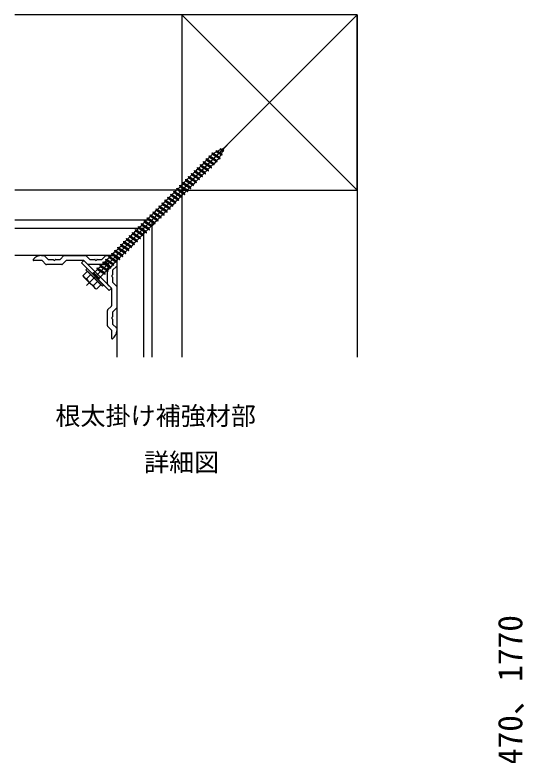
# Model space of a CAD drawing. Units: millimetres, scale not verified. Extents: x -875 to 875, y -1304 to 1297.
# Drawn here: x -545 to -240, y 402.7 to 845.8 of the extents above; entities that cross this region are included whole.
import ezdxf
from ezdxf.enums import TextEntityAlignment as Align

# ---------------------------------------------------------------- set-up
doc = ezdxf.new("R2010")
doc.units = ezdxf.units.MM
doc.header["$LTSCALE"] = 8
for name, color, linetype in [('0-2_USER1', 3, 'Continuous'), ('0-5_YKK_13', 4, 'Continuous'), ('0-7_YKK_D', 6, 'Continuous'), ('0-9_YSS_K', 3, 'Continuous')]:
    doc.layers.add(name, color=color, linetype=linetype)
doc.styles.add('ＭＳ ゴシック', font='')
doc.styles.get('ＭＳ ゴシック').set_extended_font_data('MS Gothic')

msp = doc.modelspace()

# ---------------------------------------------------------------- linework, layer by layer
at = {"layer": '0-5_YKK_13'}
for p, q in [((-502.086, 683.711), (-417.941, 767.856)), ((-427.84, 761.139), (-426.603, 762.376)), ((-426.779, 763.26), (-422.006, 759.548)), ((-426.072, 762.907), (-425.92, 763.059)), ((-426.072, 762.907), (-422.183, 760.432)), ((-425.92, 763.059), (-424.34, 763.829)), ((-424.465, 764.603), (-423.568, 764.206)), ((-424.465, 764.603), (-424.34, 763.829)), ((-424.465, 764.603), (-420.937, 761.859)), ((-424.34, 763.829), (-421.646, 762.115)), ((-423.568, 764.206), (-421.767, 765.084)), ((-423.568, 764.206), (-421.323, 762.777)), ((-421.982, 765.814), (-420.995, 765.461)), ((-421.982, 765.814), (-421.767, 765.084)), ((-421.982, 765.814), (-419.826, 764.137)), ((-421.767, 765.084), (-420.57, 764.322)), ((-420.57, 764.322), (-421.323, 762.777)), ((-420.937, 761.859), (-421.323, 762.777)), ((-420.995, 765.461), (-419.708, 766.089)), ((-420.995, 765.461), (-420.247, 764.985)), ((-419.826, 764.137), (-420.57, 764.322)), ((-419.708, 766.089), (-420.247, 764.985)), ((-419.826, 764.137), (-420.247, 764.985)), ((-432.083, 757.957), (-427.31, 754.244)), ((-431.376, 757.603), (-430.138, 758.841)), ((-430.315, 759.725), (-425.542, 756.012)), ((-429.608, 759.371), (-428.37, 760.608)), ((-429.608, 759.371), (-425.719, 756.896)), ((-428.547, 761.492), (-423.774, 757.78)), ((-427.84, 761.139), (-423.951, 758.664)), ((-424.481, 758.134), (-425.719, 756.896)), ((-422.738, 759.877), (-423.951, 758.664)), ((-422.723, 759.907), (-422.738, 759.877)), ((-421.646, 762.115), (-422.4, 760.57)), ((-420.937, 761.859), (-421.646, 762.115)), ((-436.679, 752.3), (-435.441, 753.537)), ((-435.618, 754.421), (-430.845, 750.709)), ((-434.911, 754.068), (-431.022, 751.593)), ((-433.85, 756.189), (-429.078, 752.477)), ((-433.143, 755.835), (-431.906, 757.073)), ((-433.143, 755.835), (-429.254, 753.361)), ((-431.376, 757.603), (-427.487, 755.128)), ((-428.017, 754.598), (-429.254, 753.361)), ((-426.249, 756.366), (-427.487, 755.128)), ((-440.922, 749.118), (-436.149, 745.406)), ((-440.214, 748.764), (-438.977, 750.002)), ((-439.154, 750.886), (-434.381, 747.173)), ((-438.447, 750.532), (-434.558, 748.057)), ((-437.386, 752.653), (-432.613, 748.941)), ((-436.679, 752.3), (-432.79, 749.825)), ((-433.32, 749.295), (-434.558, 748.057)), ((-431.552, 751.062), (-432.79, 749.825)), ((-429.785, 752.83), (-431.022, 751.593)), ((-444.457, 745.582), (-439.684, 741.87)), ((-443.75, 745.229), (-442.513, 746.466)), ((-443.75, 745.229), (-439.861, 742.754)), ((-442.689, 747.35), (-437.916, 743.638)), ((-441.982, 746.997), (-438.093, 744.522)), ((-440.214, 748.764), (-436.325, 746.29)), ((-436.856, 745.759), (-438.093, 744.522)), ((-435.088, 747.527), (-436.325, 746.29)), ((-449.76, 740.279), (-444.987, 736.567)), ((-447.993, 742.047), (-443.22, 738.335)), ((-447.286, 741.693), (-446.048, 742.931)), ((-447.286, 741.693), (-443.396, 739.218)), ((-446.225, 743.815), (-441.452, 740.102)), ((-445.518, 743.461), (-441.629, 740.986)), ((-442.159, 740.456), (-443.396, 739.218)), ((-440.391, 742.224), (-441.629, 740.986)), ((-438.623, 743.991), (-439.861, 742.754)), ((-454.357, 734.622), (-453.119, 735.86)), ((-453.296, 736.744), (-448.523, 733.031)), ((-452.589, 736.39), (-448.7, 733.915)), ((-451.528, 738.511), (-446.755, 734.799)), ((-450.821, 738.158), (-449.584, 739.395)), ((-450.821, 738.158), (-446.932, 735.683)), ((-449.053, 739.926), (-445.164, 737.451)), ((-445.695, 736.92), (-446.932, 735.683)), ((-443.927, 738.688), (-445.164, 737.451)), ((-458.599, 731.44), (-453.826, 727.728)), ((-457.892, 731.087), (-456.655, 732.324)), ((-456.831, 733.208), (-452.058, 729.496)), ((-456.124, 732.854), (-454.887, 734.092)), ((-456.124, 732.854), (-452.235, 730.38)), ((-455.064, 734.976), (-450.291, 731.263)), ((-454.357, 734.622), (-450.467, 732.147)), ((-450.998, 731.617), (-452.235, 730.38)), ((-449.23, 733.385), (-450.467, 732.147)), ((-447.462, 735.153), (-448.7, 733.915)), ((-463.195, 725.783), (-461.958, 727.021)), ((-462.135, 727.905), (-457.362, 724.192)), ((-461.428, 727.551), (-460.19, 728.789)), ((-461.428, 727.551), (-457.539, 725.076)), ((-460.367, 729.673), (-455.594, 725.96)), ((-459.66, 729.319), (-458.422, 730.556)), ((-459.66, 729.319), (-455.771, 726.844)), ((-457.892, 731.087), (-454.003, 728.612)), ((-454.533, 728.082), (-455.771, 726.844)), ((-452.766, 729.849), (-454.003, 728.612)), ((-467.438, 722.601), (-462.665, 718.889)), ((-465.67, 724.369), (-460.897, 720.657)), ((-464.963, 724.016), (-463.726, 725.253)), ((-464.963, 724.016), (-461.074, 721.541)), ((-463.903, 726.137), (-459.13, 722.425)), ((-463.195, 725.783), (-459.306, 723.309)), ((-459.837, 722.778), (-461.074, 721.541)), ((-458.069, 724.546), (-459.306, 723.309)), ((-456.301, 726.314), (-457.539, 725.076)), ((-472.034, 716.945), (-470.797, 718.182)), ((-470.974, 719.066), (-466.201, 715.354)), ((-470.266, 718.712), (-466.377, 716.237)), ((-469.206, 720.834), (-464.433, 717.121)), ((-468.499, 720.48), (-467.261, 721.718)), ((-468.499, 720.48), (-464.61, 718.005)), ((-466.731, 722.248), (-462.842, 719.773)), ((-463.372, 719.243), (-464.61, 718.005)), ((-461.604, 721.01), (-462.842, 719.773)), ((-476.277, 713.763), (-471.504, 710.05)), ((-475.57, 713.409), (-474.332, 714.646)), ((-474.509, 715.53), (-469.736, 711.818)), ((-473.802, 715.177), (-472.565, 716.414)), ((-473.802, 715.177), (-469.913, 712.702)), ((-472.741, 717.298), (-467.968, 713.586)), ((-472.034, 716.945), (-468.145, 714.47)), ((-468.675, 713.939), (-469.913, 712.702)), ((-466.908, 715.707), (-468.145, 714.47)), ((-465.14, 717.475), (-466.377, 716.237)), ((-480.873, 708.106), (-479.636, 709.343)), ((-479.812, 710.227), (-475.039, 706.515)), ((-479.105, 709.874), (-477.868, 711.111)), ((-479.105, 709.874), (-475.216, 707.399)), ((-478.045, 711.995), (-473.272, 708.283)), ((-477.338, 711.641), (-476.1, 712.879)), ((-477.338, 711.641), (-473.448, 709.166)), ((-475.57, 713.409), (-471.681, 710.934)), ((-472.211, 710.404), (-473.448, 709.166)), ((-470.443, 712.172), (-471.681, 710.934)), ((-497.078, 688.719), (-479.731, 706.066)), ((-485.116, 704.924), (-480.343, 701.211)), ((-484.409, 704.57), (-483.171, 705.808)), ((-483.348, 706.692), (-478.575, 702.979)), ((-482.641, 706.338), (-481.403, 707.575)), ((-482.641, 706.338), (-478.752, 703.863)), ((-481.58, 708.459), (-476.807, 704.747)), ((-480.873, 708.106), (-476.984, 705.631)), ((-477.514, 705.101), (-478.752, 703.863)), ((-475.747, 706.868), (-476.984, 705.631)), ((-473.979, 708.636), (-475.216, 707.399)), ((-529.052, 701.8), (-527.624, 701.8)), ((-527.412, 701.712), (-525.088, 699.388)), ((-517.912, 699.388), (-515.588, 701.712)), ((-515.376, 701.8), (-502.624, 701.8)), ((-502.412, 701.712), (-500.088, 699.388)), ((-492.912, 699.388), (-490.588, 701.712)), ((-490.376, 701.8), (-486.124, 701.8)), ((-489.712, 699.267), (-488.474, 700.504)), ((-488.651, 701.388), (-483.878, 697.676)), ((-487.944, 701.035), (-486.707, 702.272)), ((-487.944, 701.035), (-484.055, 698.56)), ((-486.883, 703.156), (-482.111, 699.444)), ((-486.176, 702.802), (-484.939, 704.04)), ((-486.176, 702.802), (-482.287, 700.328)), ((-485.912, 701.712), (-484.088, 699.888)), ((-484.409, 704.57), (-480.52, 702.095)), ((-481.05, 701.565), (-482.287, 700.328)), ((-479.282, 703.333), (-480.52, 702.095)), ((-528.867, 698.8), (-533.7, 698.8)), ((-526.331, 696.388), (-528.655, 698.712)), ((-516.882, 696.3), (-526.118, 696.3)), ((-524.876, 699.3), (-522.071, 699.3)), ((-520.729, 699.3), (-518.124, 699.3)), ((-514.345, 698.712), (-516.669, 696.388)), ((-503.867, 698.8), (-514.133, 698.8)), ((-501.33, 696.388), (-503.655, 698.712)), ((-491.882, 696.3), (-501.118, 696.3)), ((-499.876, 699.3), (-497.071, 699.3)), ((-495.729, 699.3), (-493.124, 699.3)), ((-493.955, 696.085), (-489.182, 692.373)), ((-493.955, 696.085), (-493.247, 695.731)), ((-493.778, 695.201), (-493.955, 696.085)), ((-493.247, 695.731), (-492.01, 696.969)), ((-493.247, 695.731), (-489.358, 693.257)), ((-492.187, 697.853), (-487.414, 694.14)), ((-490.555, 697.502), (-491.669, 696.388)), ((-491.48, 697.499), (-490.242, 698.737)), ((-491.48, 697.499), (-487.591, 695.024)), ((-490.419, 699.62), (-485.646, 695.908)), ((-488.298, 695.669), (-490.131, 697.502)), ((-489.712, 699.267), (-485.823, 696.792)), ((-486.353, 696.262), (-487.591, 695.024)), ((-484.585, 698.029), (-485.823, 696.792)), ((-482.818, 699.797), (-484.055, 698.56)), ((-501.556, 692.373), (-504.08, 689.849)), ((-502.44, 693.257), (-501.733, 693.964)), ((-502.44, 693.257), (-492.54, 683.357)), ((-501.733, 693.964), (-491.833, 684.064)), ((-501.556, 692.373), (-493.424, 684.241)), ((-498.268, 691.206), (-497.914, 691.559)), ((-497.914, 691.559), (-494.237, 687.882)), ((-497.667, 691.312), (-495.546, 693.433)), ((-495.722, 694.317), (-490.949, 690.605)), ((-495.015, 693.964), (-493.778, 695.201)), ((-495.015, 693.964), (-491.126, 691.489)), ((-493.778, 695.201), (-489.889, 692.726)), ((-489.889, 692.726), (-491.126, 691.489)), ((-489.889, 692.726), (-489.182, 692.373)), ((-489.5, 684.682), (-489.5, 693.918)), ((-489.412, 694.131), (-488.298, 695.245)), ((-488.121, 694.494), (-489.358, 693.257)), ((-489.182, 692.373), (-489.358, 693.257)), ((-486.5, 692.676), (-486.5, 690.071)), ((-484.088, 695.212), (-486.412, 692.888)), ((-503.854, 689.014), (-504.078, 689.85)), ((-496.783, 681.943), (-503.854, 689.014)), ((-499.531, 690.348), (-502.044, 687.835)), ((-498.374, 690.605), (-498.02, 690.958)), ((-498.268, 691.206), (-494.591, 687.529)), ((-495.192, 687.423), (-494.838, 687.776)), ((-494.591, 687.529), (-494.237, 687.882)), ((-491.656, 690.958), (-494.485, 688.13)), ((-486.5, 688.729), (-486.5, 685.924)), ((-495.449, 686.266), (-497.961, 683.753)), ((-495.948, 681.717), (-493.424, 684.241)), ((-492.54, 683.357), (-491.833, 684.064)), ((-487.088, 682.145), (-489.412, 684.469)), ((-486.412, 685.712), (-484.088, 683.388)), ((-484, 683.176), (-484, 670.424)), ((-496.783, 681.943), (-495.946, 681.719)), ((-487, 671.667), (-487, 681.933)), ((-489.412, 669.131), (-487.088, 671.455)), ((-484.088, 670.212), (-486.412, 667.888)), ((-489.5, 659.682), (-489.5, 668.918)), ((-486.5, 667.676), (-486.5, 665.071)), ((-486.5, 663.729), (-486.5, 660.924)), ((-486.412, 660.712), (-484.088, 658.388)), ((-487.088, 657.145), (-489.412, 659.469)), ((-487, 652.1), (-487, 656.933)), ((-484, 658.176), (-484, 656.748))]:
    msp.add_line(p, q, dxfattribs=at)
for points in [[(-426.603, 762.376), (-426.779, 763.26), (-426.072, 762.907)], [(-426.603, 762.376), (-422.714, 759.901), (-422.006, 759.548), (-422.183, 760.432)], [(-431.906, 757.073), (-432.083, 757.957), (-431.376, 757.603)], [(-430.138, 758.841), (-430.315, 759.725), (-429.608, 759.371)], [(-430.138, 758.841), (-426.249, 756.366), (-425.542, 756.012), (-425.719, 756.896)], [(-428.37, 760.608), (-428.547, 761.492), (-427.84, 761.139)], [(-428.37, 760.608), (-424.481, 758.134), (-423.774, 757.78), (-423.951, 758.664)], [(-435.441, 753.537), (-435.618, 754.421), (-434.911, 754.068)], [(-435.441, 753.537), (-431.552, 751.062), (-430.845, 750.709), (-431.022, 751.593)], [(-434.911, 754.068), (-433.674, 755.305), (-433.85, 756.189), (-433.143, 755.835)], [(-433.674, 755.305), (-429.785, 752.83), (-429.078, 752.477), (-429.254, 753.361)], [(-431.906, 757.073), (-428.017, 754.598), (-427.31, 754.244), (-427.487, 755.128)], [(-441.982, 746.997), (-440.745, 748.234), (-440.922, 749.118), (-440.214, 748.764)], [(-438.977, 750.002), (-439.154, 750.886), (-438.447, 750.532)], [(-438.977, 750.002), (-435.088, 747.527), (-434.381, 747.173), (-434.558, 748.057)], [(-438.447, 750.532), (-437.209, 751.77), (-437.386, 752.653), (-436.679, 752.3)], [(-437.209, 751.77), (-433.32, 749.295), (-432.613, 748.941), (-432.79, 749.825)], [(-445.518, 743.461), (-444.28, 744.699), (-444.457, 745.582), (-443.75, 745.229)], [(-444.28, 744.699), (-440.391, 742.224), (-439.684, 741.87), (-439.861, 742.754)], [(-442.513, 746.466), (-442.689, 747.35), (-441.982, 746.997)], [(-442.513, 746.466), (-438.623, 743.991), (-437.916, 743.638), (-438.093, 744.522)], [(-440.745, 748.234), (-436.856, 745.759), (-436.149, 745.406), (-436.325, 746.29)], [(-449.584, 739.395), (-449.76, 740.279), (-449.053, 739.926)], [(-449.053, 739.926), (-447.816, 741.163), (-447.993, 742.047), (-447.286, 741.693)], [(-447.816, 741.163), (-443.927, 738.688), (-443.22, 738.335), (-443.396, 739.218)], [(-446.048, 742.931), (-446.225, 743.815), (-445.518, 743.461)], [(-446.048, 742.931), (-442.159, 740.456), (-441.452, 740.102), (-441.629, 740.986)], [(-453.119, 735.86), (-453.296, 736.744), (-452.589, 736.39)], [(-453.119, 735.86), (-449.23, 733.385), (-448.523, 733.031), (-448.7, 733.915)], [(-452.589, 736.39), (-451.351, 737.627), (-451.528, 738.511), (-450.821, 738.158)], [(-451.351, 737.627), (-447.462, 735.153), (-446.755, 734.799), (-446.932, 735.683)], [(-449.584, 739.395), (-445.695, 736.92), (-444.987, 736.567), (-445.164, 737.451)], [(-458.422, 730.556), (-458.599, 731.44), (-457.892, 731.087)], [(-456.655, 732.324), (-456.831, 733.208), (-456.124, 732.854)], [(-456.655, 732.324), (-452.766, 729.849), (-452.058, 729.496), (-452.235, 730.38)], [(-454.887, 734.092), (-455.064, 734.976), (-454.357, 734.622)], [(-454.887, 734.092), (-450.998, 731.617), (-450.291, 731.263), (-450.467, 732.147)], [(-461.958, 727.021), (-462.135, 727.905), (-461.428, 727.551)], [(-461.958, 727.021), (-458.069, 724.546), (-457.362, 724.192), (-457.539, 725.076)], [(-460.19, 728.789), (-460.367, 729.673), (-459.66, 729.319)], [(-460.19, 728.789), (-456.301, 726.314), (-455.594, 725.96), (-455.771, 726.844)], [(-458.422, 730.556), (-454.533, 728.082), (-453.826, 727.728), (-454.003, 728.612)], [(-467.261, 721.718), (-467.438, 722.601), (-466.731, 722.248)], [(-466.731, 722.248), (-465.494, 723.485), (-465.67, 724.369), (-464.963, 724.016)], [(-465.494, 723.485), (-461.604, 721.01), (-460.897, 720.657), (-461.074, 721.541)], [(-463.726, 725.253), (-463.903, 726.137), (-463.195, 725.783)], [(-463.726, 725.253), (-459.837, 722.778), (-459.13, 722.425), (-459.306, 723.309)], [(-470.797, 718.182), (-470.974, 719.066), (-470.266, 718.712)], [(-470.797, 718.182), (-466.908, 715.707), (-466.201, 715.354), (-466.377, 716.237)], [(-470.266, 718.712), (-469.029, 719.95), (-469.206, 720.834), (-468.499, 720.48)], [(-469.029, 719.95), (-465.14, 717.475), (-464.433, 717.121), (-464.61, 718.005)], [(-467.261, 721.718), (-463.372, 719.243), (-462.665, 718.889), (-462.842, 719.773)], [(-476.1, 712.879), (-476.277, 713.763), (-475.57, 713.409)], [(-474.332, 714.646), (-474.509, 715.53), (-473.802, 715.177)], [(-474.332, 714.646), (-470.443, 712.172), (-469.736, 711.818), (-469.913, 712.702)], [(-472.565, 716.414), (-472.741, 717.298), (-472.034, 716.945)], [(-472.565, 716.414), (-468.675, 713.939), (-467.968, 713.586), (-468.145, 714.47)], [(-479.636, 709.343), (-479.812, 710.227), (-479.105, 709.874)], [(-479.636, 709.343), (-475.747, 706.868), (-475.039, 706.515), (-475.216, 707.399)], [(-477.868, 711.111), (-478.045, 711.995), (-477.338, 711.641)], [(-477.868, 711.111), (-473.979, 708.636), (-473.272, 708.283), (-473.448, 709.166)], [(-476.1, 712.879), (-472.211, 710.404), (-471.504, 710.05), (-471.681, 710.934)], [(-484.939, 704.04), (-485.116, 704.924), (-484.409, 704.57)], [(-483.171, 705.808), (-483.348, 706.692), (-482.641, 706.338)], [(-483.171, 705.808), (-479.282, 703.333), (-478.575, 702.979), (-478.752, 703.863)], [(-481.403, 707.575), (-481.58, 708.459), (-480.873, 708.106)], [(-481.403, 707.575), (-477.514, 705.101), (-476.807, 704.747), (-476.984, 705.631)], [(-488.474, 700.504), (-488.651, 701.388), (-487.944, 701.035)], [(-488.474, 700.504), (-484.585, 698.029), (-483.878, 697.676), (-484.055, 698.56)], [(-486.707, 702.272), (-486.883, 703.156), (-486.176, 702.802)], [(-486.707, 702.272), (-482.818, 699.797), (-482.111, 699.444), (-482.287, 700.328)], [(-484.939, 704.04), (-481.05, 701.565), (-480.343, 701.211), (-480.52, 702.095)], [(-492.01, 696.969), (-492.187, 697.853), (-491.48, 697.499)], [(-492.01, 696.969), (-488.121, 694.494), (-487.414, 694.14), (-487.591, 695.024)], [(-490.242, 698.737), (-490.419, 699.62), (-489.712, 699.267)], [(-490.242, 698.737), (-486.353, 696.262), (-485.646, 695.908), (-485.823, 696.792)], [(-484, 699.676), (-484, 696.3), (-484, 695.424)], [(-495.546, 693.433), (-495.722, 694.317), (-495.015, 693.964)], [(-495.546, 693.433), (-491.656, 690.958), (-490.949, 690.605), (-491.126, 691.489)]]:
    msp.add_lwpolyline(points, dxfattribs=at)
msp.add_lwpolyline([(-503.642, 698.702), (-487.096, 682.155), (-488.51, 680.741), (-505.057, 697.287)], close=True, dxfattribs=at)
for centre, radius, start, end in [((-529.052, 695.8), 6, 90, 144.62334), ((-527.624, 701.5), 0.3, 44.99794, 90), ((-515.376, 701.5), 0.3, 90, 135.00206), ((-502.624, 701.5), 0.3, 44.99794, 90), ((-490.376, 701.5), 0.3, 90, 135.00206), ((-486.124, 701.5), 0.3, 44.99794, 90), ((-533.7, 699.1), 0.3, 144.62121, 270), ((-528.867, 698.5), 0.3, 45, 90), ((-526.118, 696.6), 0.3, 224.86423, 270), ((-524.876, 699.6), 0.3, 224.99794, 270), ((-522.071, 699.1), 0.2, 16.60169, 90), ((-521.4, 699.3), 0.5, 196.6016, 343.3994), ((-520.729, 699.1), 0.2, 90, 163.39706), ((-518.124, 699.6), 0.3, 270, 315.00206), ((-516.881, 696.6), 0.3, 269.80766, 315), ((-514.133, 698.5), 0.3, 90, 135), ((-503.867, 698.5), 0.3, 45, 90), ((-501.118, 696.6), 0.3, 225, 270), ((-499.876, 699.6), 0.3, 224.99794, 270), ((-497.071, 699.1), 0.2, 16.60169, 90), ((-496.4, 699.3), 0.5, 196.6016, 343.3994), ((-495.729, 699.1), 0.2, 90, 163.39706), ((-493.124, 699.6), 0.3, 270, 315.00206), ((-491.881, 696.6), 0.3, 269.81058, 315.00206), ((-490.343, 697.29), 0.3, 45.00206, 135), ((-484.3, 699.676), 0.3, 0, 45.00206), ((-489.2, 693.918), 0.3, 134.86423, 180), ((-488.51, 695.457), 0.3, 315, 44.99794), ((-486.2, 692.676), 0.3, 134.99794, 180), ((-484.3, 695.424), 0.3, 314.99794, 0), ((-501.573, 690.347), 2.556, 191.25178, 259.38425), ((-493.563, 692.234), 9.553, 207.41205, 242.58795), ((-486.5, 689.4), 0.5, 106.6006, 253.3984), ((-486.7, 690.071), 0.2, 286.60294, 0), ((-486.7, 688.729), 0.2, 0, 73.39831), ((-495.449, 684.224), 2.556, 190.61575, 258.74822), ((-489.2, 684.681), 0.3, 179.81058, 225.00206), ((-486.2, 685.924), 0.3, 180, 225.00206), ((-484.3, 683.176), 0.3, 359.99709, 45), ((-487.3, 681.933), 0.3, 0, 45), ((-487.3, 671.667), 0.3, 314.99794, 359.99709), ((-484.3, 670.424), 0.3, 314.99794, 0), ((-489.2, 668.918), 0.3, 134.86423, 180), ((-486.5, 664.4), 0.5, 106.6006, 253.3984), ((-486.7, 665.071), 0.2, 286.60294, 0), ((-486.2, 667.676), 0.3, 135, 180.00291), ((-486.7, 663.729), 0.2, 0, 73.39831), ((-486.2, 660.924), 0.3, 180, 225.00206), ((-489.2, 659.681), 0.3, 179.81058, 225.00206), ((-487.3, 656.933), 0.3, 0, 45), ((-490, 656.748), 6, 305.37666, 0.00015), ((-484.3, 658.176), 0.3, 0, 45), ((-486.7, 652.1), 0.3, 180, 305.37879)]:
    msp.add_arc(centre, radius, start, end, dxfattribs=at)
at = {"layer": '0-9_YSS_K'}
for p, q in [((-445, 845.8), (-545, 845.8)), ((-445, 845.8), (-445, 640.8)), ((-340, 845.8), (-445, 740.8)), ((-340, 740.8), (-445, 845.8)), ((-340, 845.8), (-340, 640.8)), ((-445, 740.8), (-545, 740.8)), ((-463, 722.8), (-545, 722.8)), ((-463, 722.8), (-463, 640.8)), ((-468, 717.8), (-545, 717.8)), ((-468, 717.8), (-468, 640.8)), ((-484, 701.8), (-545, 701.8)), ((-484, 701.8), (-484, 640.8))]:
    msp.add_line(p, q, dxfattribs=at)
msp.add_lwpolyline([(-445, 845.8), (-445, 740.8), (-340, 740.8), (-340, 845.8)], close=True, dxfattribs=at)

# ---------------------------------------------------------------- texts
at = {"layer": '0-2_USER1', "style": 'ＭＳ ゴシック'}
for s, p in [('根太掛け補強材部', (-520.682, 596.987)), ('       詳細図', (-520, 569.175))]:
    msp.add_text(s, height=11, dxfattribs=at).set_placement(p, align=Align.BOTTOM_LEFT)
at = {"layer": '0-7_YKK_D', "style": 'ＭＳ ゴシック'}
msp.add_text('D1＝870、1170、1470、1770', height=14.66, rotation=90, dxfattribs=at).set_placement((-236.727, 237.027), align=Align.BOTTOM_LEFT)

doc.saveas('drawing.dxf')
